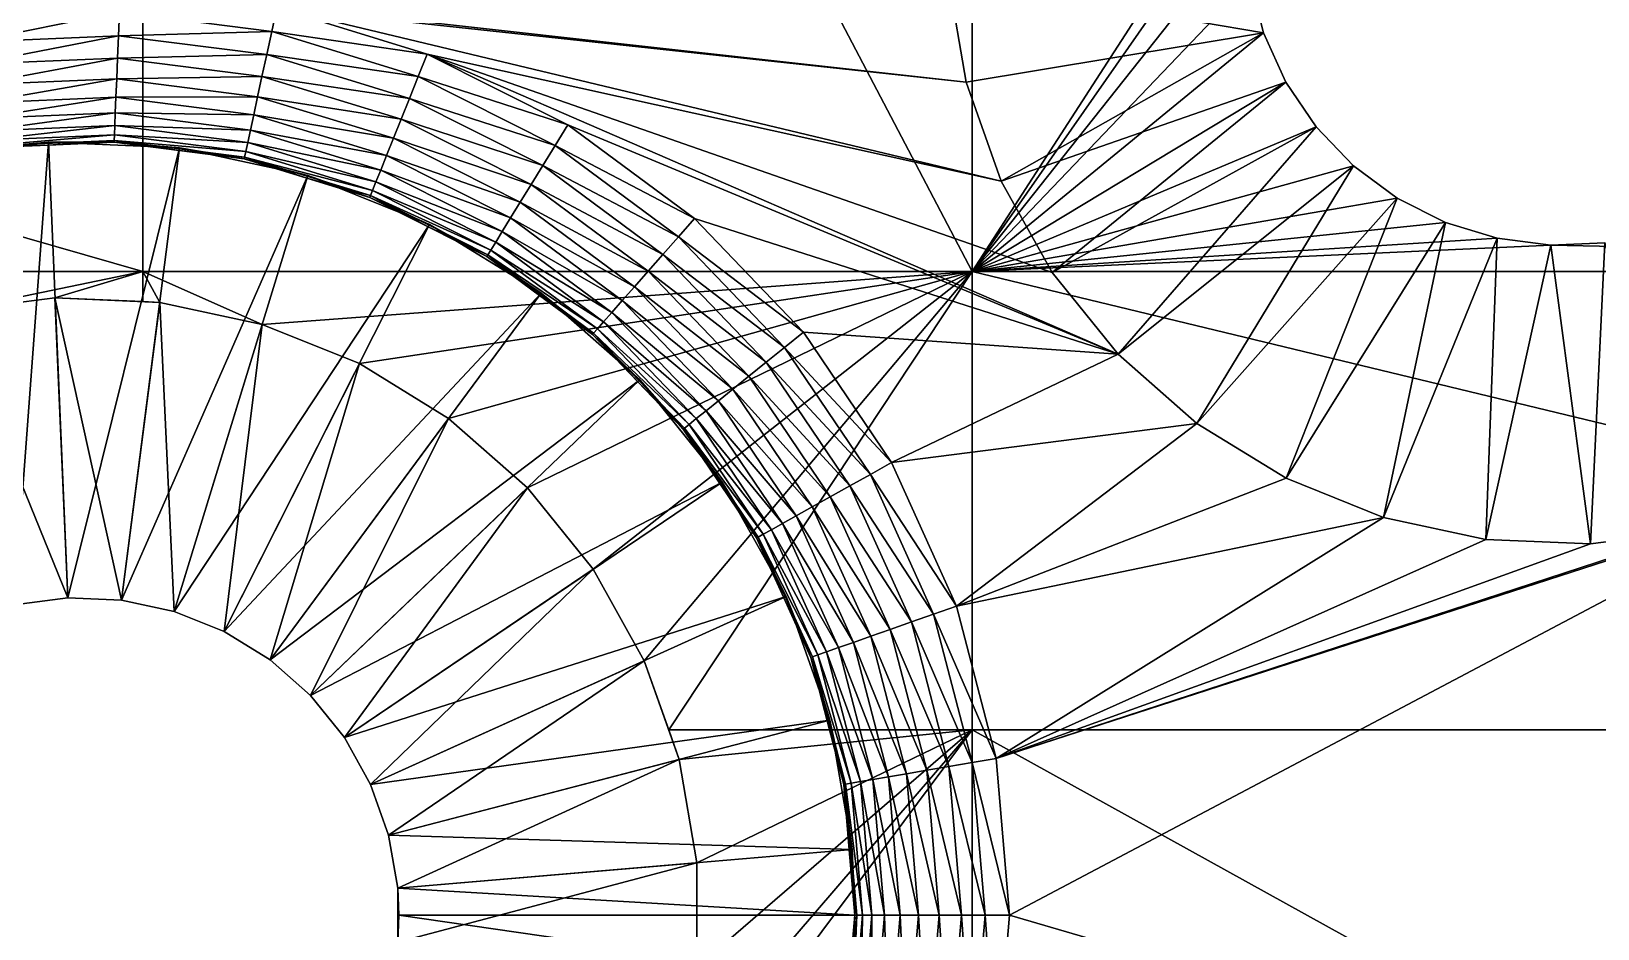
# Model space of a CAD drawing. Header units: millimetres. Extents: x 0 to 86.3, y 0 to 63.6.
# Drawn here: x 70.86 to 78.9, y 52 to 56.61 of the extents above; entities that cross this region are included whole.
import ezdxf

# ---------------------------------------------------------------- set-up
doc = ezdxf.new("R2010")
doc.units = ezdxf.units.MM
doc.layers.get('0').update_dxf_attribs({"color": 132, "linetype": 'CONTINUOUS'})

msp = doc.modelspace()

# ---------------------------------------------------------------- linework, layer by layer
at = {"invisible_edges": 16}
for points in [[(43.1716, 55.3784), (43.1716, 63.5), (71.4291, 55.3784)], [(71.4291, 55.3784), (43.1716, 63.5), (71.4291, 63.5)], [(71.4291, 55.3784), (71.4291, 63.5), (75.69, 55.3784)], [(75.69, 55.3784), (71.4291, 63.5), (75.69, 63.5)], [(75.69, 55.3784), (75.69, 63.5), (77.1869, 57.6958)], [(77.1169, 57.4269), (75.69, 55.3784), (77.1869, 57.6958)], [(77.1169, 57.4269), (77.0933, 57.15), (75.69, 55.3784)], [(77.0933, 57.15), (77.1169, 56.8731), (75.69, 55.3784)], [(71.314, 56.8346, 3.9624), (75.6591, 56.35, 3.9624), (75.5681, 56.8807, 3.9624)], [(72.1163, 56.7318, 3.9624), (75.6591, 56.35, 3.9624), (71.314, 56.8346, 3.9624)], [(75.5681, 56.8807, 3.175), (75.5681, 56.8807, 3.9624), (75.6591, 56.35, 3.9624)], [(75.5681, 56.8807, 3.175), (75.6591, 56.35, 3.9624), (75.6591, 56.35, 3.175)], [(75.6591, 56.35, 3.175), (77.1869, 56.6042, 3.175), (75.5681, 56.8807, 3.175)], [(77.1869, 56.6042, 3.175), (77.1169, 56.8731, 3.175), (75.5681, 56.8807, 3.175)], [(75.69, 55.3784), (77.1169, 56.8731), (77.1869, 56.6042)], [(77.1869, 56.6042, 3.175), (77.1869, 56.6042), (77.1169, 56.8731)], [(77.1869, 56.6042, 3.175), (77.1169, 56.8731), (77.1169, 56.8731, 3.175)], [(70.5371, 56.5569, 4.0013), (71.3087, 56.7105, 3.9722), (70.5217, 56.6771, 3.9722)], [(71.3036, 56.5895, 4.0013), (71.3087, 56.7105, 3.9722), (70.5371, 56.5569, 4.0013)], [(71.3036, 56.5895, 4.0013), (72.0902, 56.6104, 3.9722), (71.3087, 56.7105, 3.9722)], [(72.0902, 56.6104, 3.9722), (72.1163, 56.7318, 3.9624), (71.3087, 56.7105, 3.9722)], [(72.0902, 56.6104, 3.9722), (72.8897, 56.495, 3.9624), (72.1163, 56.7318, 3.9624)], [(72.8897, 56.495, 3.9624), (75.8385, 55.8422, 3.9624), (72.1163, 56.7318, 3.9624)], [(72.1163, 56.7318, 3.9624), (75.8385, 55.8422, 3.9624), (75.6591, 56.35, 3.9624)], [(70.5517, 56.4428, 4.0489), (71.3036, 56.5895, 4.0013), (70.5371, 56.5569, 4.0013)], [(71.2987, 56.4745, 4.0489), (71.3036, 56.5895, 4.0013), (70.5517, 56.4428, 4.0489)], [(71.2987, 56.4745, 4.0489), (72.0646, 56.492, 4.0013), (71.3036, 56.5895, 4.0013)], [(72.0646, 56.492, 4.0013), (72.0902, 56.6104, 3.9722), (71.3036, 56.5895, 4.0013)], [(72.0646, 56.492, 4.0013), (72.8434, 56.3797, 3.9722), (72.0902, 56.6104, 3.9722)], [(72.8434, 56.3797, 3.9722), (72.8897, 56.495, 3.9624), (72.0902, 56.6104, 3.9722)], [(75.8385, 55.8422, 3.175), (77.1869, 56.6042, 3.175), (75.6591, 56.35, 3.175)], [(75.69, 55.3784), (77.1869, 56.6042), (77.3014, 56.351)], [(75.8385, 55.8422, 3.175), (77.3014, 56.351, 3.175), (77.1869, 56.6042, 3.175)], [(77.3014, 56.351, 3.175), (77.3014, 56.351), (77.1869, 56.6042)], [(77.3014, 56.351, 3.175), (77.1869, 56.6042), (77.1869, 56.6042, 3.175)], [(72.8434, 56.3797, 3.9722), (73.612, 56.1308, 3.9624), (72.8897, 56.495, 3.9624)], [(72.8897, 56.495, 3.9624), (73.612, 56.1308, 3.9624), (76.4394, 54.9531, 3.9624)], [(76.4394, 54.9531, 3.9624), (76.1011, 55.3721, 3.9624), (72.8897, 56.495, 3.9624)], [(72.8897, 56.495, 3.9624), (76.1011, 55.3721, 3.9624), (75.8385, 55.8422, 3.9624)], [(70.5652, 56.3374, 4.114), (71.2987, 56.4745, 4.0489), (70.5517, 56.4428, 4.0489)], [(71.2942, 56.3684, 4.114), (71.2987, 56.4745, 4.0489), (70.5652, 56.3374, 4.114)], [(71.2942, 56.3684, 4.114), (72.0404, 56.3796, 4.0489), (71.2987, 56.4745, 4.0489)], [(72.0404, 56.3796, 4.0489), (72.0646, 56.492, 4.0013), (71.2987, 56.4745, 4.0489)], [(72.0404, 56.3796, 4.0489), (72.7983, 56.2674, 4.0013), (72.0646, 56.492, 4.0013)], [(72.7983, 56.2674, 4.0013), (72.8434, 56.3797, 3.9722), (72.0646, 56.492, 4.0013)], [(70.5772, 56.2435, 4.1949), (71.2942, 56.3684, 4.114), (70.5652, 56.3374, 4.114)], [(71.2902, 56.2738, 4.1949), (71.2942, 56.3684, 4.114), (70.5772, 56.2435, 4.1949)], [(71.2902, 56.2738, 4.1949), (72.018, 56.2757, 4.114), (71.2942, 56.3684, 4.114)], [(72.018, 56.2757, 4.114), (72.0404, 56.3796, 4.0489), (71.2942, 56.3684, 4.114)], [(72.018, 56.2757, 4.114), (72.7554, 56.1606, 4.0489), (72.0404, 56.3796, 4.0489)], [(72.7554, 56.1606, 4.0489), (72.7983, 56.2674, 4.0013), (72.0404, 56.3796, 4.0489)], [(72.7983, 56.2674, 4.0013), (73.5469, 56.0251, 3.9722), (72.8434, 56.3797, 3.9722)], [(73.5469, 56.0251, 3.9722), (73.612, 56.1308, 3.9624), (72.8434, 56.3797, 3.9722)], [(75.6591, 56.35, 3.175), (75.6591, 56.35, 3.9624), (75.8385, 55.8422, 3.9624)], [(75.6591, 56.35, 3.175), (75.8385, 55.8422, 3.9624), (75.8385, 55.8422, 3.175)], [(77.3014, 56.351), (77.457, 56.1208), (75.69, 55.3784)], [(76.1011, 55.3721, 3.175), (77.3014, 56.351, 3.175), (75.8385, 55.8422, 3.175)], [(76.1011, 55.3721, 3.175), (77.457, 56.1208, 3.175), (77.3014, 56.351, 3.175)], [(77.457, 56.1208, 3.175), (77.457, 56.1208), (77.3014, 56.351)], [(77.457, 56.1208, 3.175), (77.3014, 56.351), (77.3014, 56.351, 3.175)], [(70.5875, 56.1633, 4.2896), (71.2902, 56.2738, 4.1949), (70.5772, 56.2435, 4.1949)], [(71.2868, 56.193, 4.2896), (71.2902, 56.2738, 4.1949), (70.5875, 56.1633, 4.2896)], [(71.2868, 56.193, 4.2896), (71.9981, 56.1831, 4.1949), (71.2902, 56.2738, 4.1949)], [(71.9981, 56.1831, 4.1949), (72.018, 56.2757, 4.114), (71.2902, 56.2738, 4.1949)], [(71.9981, 56.1831, 4.1949), (72.7158, 56.0621, 4.114), (72.018, 56.2757, 4.114)], [(72.7158, 56.0621, 4.114), (72.7554, 56.1606, 4.0489), (72.018, 56.2757, 4.114)], [(72.7554, 56.1606, 4.0489), (73.4834, 55.922, 4.0013), (72.7983, 56.2674, 4.0013)], [(73.4834, 55.922, 4.0013), (73.5469, 56.0251, 3.9722), (72.7983, 56.2674, 4.0013)], [(70.5957, 56.0987, 4.3958), (71.2868, 56.193, 4.2896), (70.5875, 56.1633, 4.2896)], [(71.284, 56.128, 4.3958), (71.2868, 56.193, 4.2896), (70.5957, 56.0987, 4.3958)], [(71.284, 56.128, 4.3958), (71.981, 56.1041, 4.2896), (71.2868, 56.193, 4.2896)], [(71.981, 56.1041, 4.2896), (71.9981, 56.1831, 4.1949), (71.2868, 56.193, 4.2896)], [(71.981, 56.1041, 4.2896), (72.6805, 55.9742, 4.1949), (71.9981, 56.1831, 4.1949)], [(72.6805, 55.9742, 4.1949), (72.7158, 56.0621, 4.114), (71.9981, 56.1831, 4.1949)], [(70.6018, 56.0514, 4.5109), (71.284, 56.128, 4.3958), (70.5957, 56.0987, 4.3958)], [(71.282, 56.0803, 4.5109), (71.284, 56.128, 4.3958), (70.6018, 56.0514, 4.5109)], [(71.282, 56.0803, 4.5109), (71.9673, 56.0405, 4.3958), (71.284, 56.128, 4.3958)], [(71.9673, 56.0405, 4.3958), (71.981, 56.1041, 4.2896), (71.284, 56.128, 4.3958)], [(71.9673, 56.0405, 4.3958), (72.6503, 55.8991, 4.2896), (71.981, 56.1041, 4.2896)], [(72.6503, 55.8991, 4.2896), (72.6805, 55.9742, 4.1949), (71.981, 56.1041, 4.2896)], [(72.7158, 56.0621, 4.114), (73.423, 55.824, 4.0489), (72.7554, 56.1606, 4.0489)], [(73.423, 55.824, 4.0489), (73.4834, 55.922, 4.0013), (72.7554, 56.1606, 4.0489)], [(73.5469, 56.0251, 3.9722), (74.2623, 55.6498, 3.9624), (73.612, 56.1308, 3.9624)], [(76.4394, 54.9531, 3.9624), (73.612, 56.1308, 3.9624), (74.2623, 55.6498, 3.9624)], [(75.69, 55.3784), (77.457, 56.1208), (77.6492, 55.9202)], [(76.4394, 54.9531, 3.175), (77.457, 56.1208, 3.175), (76.1011, 55.3721, 3.175)], [(76.4394, 54.9531, 3.175), (77.6492, 55.9202, 3.175), (77.457, 56.1208, 3.175)], [(77.6492, 55.9202, 3.175), (77.6492, 55.9202), (77.457, 56.1208)], [(77.6492, 55.9202, 3.175), (77.457, 56.1208), (77.457, 56.1208, 3.175)], [(70.7678, 53.6653, 6.35), (70.9429, 56.0415, 6.35), (70.2742, 55.9559, 6.35)], [(70.9429, 56.0415, 6.35), (70.6067, 56.0129, 4.7562), (70.2742, 55.9559, 6.35)], [(70.6055, 56.0226, 4.632), (71.282, 56.0803, 4.5109), (70.6018, 56.0514, 4.5109)], [(71.2807, 56.0513, 4.632), (71.282, 56.0803, 4.5109), (70.6055, 56.0226, 4.632)], [(70.6055, 56.0226, 4.632), (70.9435, 56.0272, 4.7562), (71.2807, 56.0513, 4.632)], [(70.6055, 56.0226, 4.632), (70.6067, 56.0129, 4.7562), (70.9435, 56.0272, 4.7562)], [(70.9429, 56.0415, 6.35), (70.9435, 56.0272, 4.7562), (70.6067, 56.0129, 4.7562)], [(71.0424, 53.7005, 6.35), (70.9429, 56.0415, 6.35), (70.7678, 53.6653, 6.35)], [(71.0424, 53.7005, 6.35), (71.6165, 56.0129, 6.35), (70.9429, 56.0415, 6.35)], [(71.6165, 56.0129, 6.35), (71.2803, 56.0415, 4.7562), (70.9429, 56.0415, 6.35)], [(71.2803, 56.0415, 4.7562), (70.9435, 56.0272, 4.7562), (70.9429, 56.0415, 6.35)], [(70.9435, 56.0272, 4.7562), (71.2803, 56.0415, 4.7562), (71.2807, 56.0513, 4.632)], [(71.3189, 53.6887, 6.35), (71.6165, 56.0129, 6.35), (71.0424, 53.7005, 6.35)], [(71.2807, 56.0513, 4.632), (71.2803, 56.0415, 4.7562), (71.6147, 55.9987, 4.7562)], [(71.6165, 56.0129, 6.35), (71.6147, 55.9987, 4.7562), (71.2803, 56.0415, 4.7562)], [(71.2807, 56.0513, 4.632), (71.9573, 55.9939, 4.5109), (71.282, 56.0803, 4.5109)], [(71.2807, 56.0513, 4.632), (71.6147, 55.9987, 4.7562), (71.9512, 55.9654, 4.632)], [(71.9512, 55.9654, 4.632), (71.9573, 55.9939, 4.5109), (71.2807, 56.0513, 4.632)], [(71.9573, 55.9939, 4.5109), (71.9673, 56.0405, 4.3958), (71.282, 56.0803, 4.5109)], [(71.3189, 53.6887, 6.35), (72.2756, 55.8709, 6.35), (71.6165, 56.0129, 6.35)], [(71.9491, 55.9559, 4.7562), (71.6147, 55.9987, 4.7562), (71.6165, 56.0129, 6.35)], [(72.2756, 55.8709, 6.35), (71.9491, 55.9559, 4.7562), (71.6165, 56.0129, 6.35)], [(71.9573, 55.9939, 4.5109), (72.626, 55.8387, 4.3958), (71.9673, 56.0405, 4.3958)], [(72.626, 55.8387, 4.3958), (72.6503, 55.8991, 4.2896), (71.9673, 56.0405, 4.3958)], [(72.6805, 55.9742, 4.1949), (73.3673, 55.7335, 4.114), (72.7158, 56.0621, 4.114)], [(73.3673, 55.7335, 4.114), (73.423, 55.824, 4.0489), (72.7158, 56.0621, 4.114)], [(73.4834, 55.922, 4.0013), (74.1802, 55.5566, 3.9722), (73.5469, 56.0251, 3.9722)], [(74.1802, 55.5566, 3.9722), (74.2623, 55.6498, 3.9624), (73.5469, 56.0251, 3.9722)], [(71.6147, 55.9987, 4.7562), (71.9491, 55.9559, 4.7562), (71.9512, 55.9654, 4.632)], [(71.9512, 55.9654, 4.632), (71.9491, 55.9559, 4.7562), (72.2714, 55.8572, 4.7562)], [(72.2756, 55.8709, 6.35), (72.2714, 55.8572, 4.7562), (71.9491, 55.9559, 4.7562)], [(71.9512, 55.9654, 4.632), (72.6083, 55.7945, 4.5109), (71.9573, 55.9939, 4.5109)], [(71.9512, 55.9654, 4.632), (72.2714, 55.8572, 4.7562), (72.5974, 55.7675, 4.632)], [(72.5974, 55.7675, 4.632), (72.6083, 55.7945, 4.5109), (71.9512, 55.9654, 4.632)], [(72.6083, 55.7945, 4.5109), (72.626, 55.8387, 4.3958), (71.9573, 55.9939, 4.5109)], [(72.6503, 55.8991, 4.2896), (73.3177, 55.6529, 4.1949), (72.6805, 55.9742, 4.1949)], [(73.3177, 55.6529, 4.1949), (73.3673, 55.7335, 4.114), (72.6805, 55.9742, 4.1949)], [(71.5895, 53.6304, 6.35), (72.2756, 55.8709, 6.35), (71.3189, 53.6887, 6.35)], [(71.5895, 53.6304, 6.35), (72.9012, 55.6195, 6.35), (72.2756, 55.8709, 6.35)], [(72.5938, 55.7585, 4.7562), (72.2714, 55.8572, 4.7562), (72.2756, 55.8709, 6.35)], [(72.2714, 55.8572, 4.7562), (72.5938, 55.7585, 4.7562), (72.5974, 55.7675, 4.632)], [(72.9012, 55.6195, 6.35), (72.5938, 55.7585, 4.7562), (72.2756, 55.8709, 6.35)], [(72.626, 55.8387, 4.3958), (73.2753, 55.584, 4.2896), (72.6503, 55.8991, 4.2896)], [(73.2753, 55.584, 4.2896), (73.3177, 55.6529, 4.1949), (72.6503, 55.8991, 4.2896)], [(73.423, 55.824, 4.0489), (74.1002, 55.4657, 4.0013), (73.4834, 55.922, 4.0013)], [(74.1002, 55.4657, 4.0013), (74.1802, 55.5566, 3.9722), (73.4834, 55.922, 4.0013)], [(75.69, 55.3784), (77.6492, 55.9202), (77.8727, 55.7549)], [(76.8437, 54.5973, 3.175), (77.6492, 55.9202, 3.175), (76.4394, 54.9531, 3.175)], [(76.8437, 54.5973, 3.175), (77.8727, 55.7549, 3.175), (77.6492, 55.9202, 3.175)], [(77.8727, 55.7549, 3.175), (77.8727, 55.7549), (77.6492, 55.9202)], [(77.8727, 55.7549, 3.175), (77.6492, 55.9202), (77.6492, 55.9202, 3.175)], [(72.5974, 55.7675, 4.632), (73.2162, 55.488, 4.5109), (72.6083, 55.7945, 4.5109)], [(72.6083, 55.7945, 4.5109), (73.2412, 55.5286, 4.3958), (72.626, 55.8387, 4.3958)], [(73.2162, 55.488, 4.5109), (73.2412, 55.5286, 4.3958), (72.6083, 55.7945, 4.5109)], [(73.2412, 55.5286, 4.3958), (73.2753, 55.584, 4.2896), (72.626, 55.8387, 4.3958)], [(73.3673, 55.7335, 4.114), (74.0242, 55.3793, 4.0489), (73.423, 55.824, 4.0489)], [(74.0242, 55.3793, 4.0489), (74.1002, 55.4657, 4.0013), (73.423, 55.824, 4.0489)], [(75.8385, 55.8422, 3.175), (75.8385, 55.8422, 3.9624), (76.1011, 55.3721, 3.9624)], [(75.8385, 55.8422, 3.175), (76.1011, 55.3721, 3.9624), (76.1011, 55.3721, 3.175)], [(72.5974, 55.7675, 4.632), (72.5938, 55.7585, 4.7562), (72.8948, 55.6067, 4.7562)], [(72.9012, 55.6195, 6.35), (72.8948, 55.6067, 4.7562), (72.5938, 55.7585, 4.7562)], [(72.5974, 55.7675, 4.632), (72.8948, 55.6067, 4.7562), (73.2009, 55.4632, 4.632)], [(73.2009, 55.4632, 4.632), (73.2162, 55.488, 4.5109), (72.5974, 55.7675, 4.632)], [(73.3177, 55.6529, 4.1949), (73.954, 55.2996, 4.114), (73.3673, 55.7335, 4.114)], [(73.954, 55.2996, 4.114), (74.0242, 55.3793, 4.0489), (73.3673, 55.7335, 4.114)], [(77.8727, 55.7549), (78.1208, 55.6298), (75.69, 55.3784)], [(77.3022, 54.315, 3.175), (77.8727, 55.7549, 3.175), (76.8437, 54.5973, 3.175)], [(77.3022, 54.315, 3.175), (78.1208, 55.6298, 3.175), (77.8727, 55.7549, 3.175)], [(78.1208, 55.6298, 3.175), (78.1208, 55.6298), (77.8727, 55.7549)], [(78.1208, 55.6298, 3.175), (77.8727, 55.7549), (77.8727, 55.7549, 3.175)], [(71.8463, 53.5272, 6.35), (72.9012, 55.6195, 6.35), (71.5895, 53.6304, 6.35)], [(71.8463, 53.5272, 6.35), (73.4754, 55.266, 6.35), (72.9012, 55.6195, 6.35)], [(73.1958, 55.4549, 4.7562), (72.8948, 55.6067, 4.7562), (72.9012, 55.6195, 6.35)], [(73.4754, 55.266, 6.35), (73.1958, 55.4549, 4.7562), (72.9012, 55.6195, 6.35)], [(73.2753, 55.584, 4.2896), (73.8915, 55.2285, 4.1949), (73.3177, 55.6529, 4.1949)], [(73.8915, 55.2285, 4.1949), (73.954, 55.2996, 4.114), (73.3177, 55.6529, 4.1949)], [(74.1802, 55.5566, 3.9722), (74.822, 55.0659, 3.9624), (74.2623, 55.6498, 3.9624)], [(74.2623, 55.6498, 3.9624), (74.822, 55.0659, 3.9624), (76.4394, 54.9531, 3.9624)], [(75.69, 55.3784), (78.1208, 55.6298), (78.3865, 55.5485)], [(77.8019, 54.1142, 3.175), (78.1208, 55.6298, 3.175), (77.3022, 54.315, 3.175)], [(77.8019, 54.1142, 3.175), (78.3865, 55.5485, 3.175), (78.1208, 55.6298, 3.175)], [(78.3865, 55.5485, 3.175), (78.3865, 55.5485), (78.1208, 55.6298)], [(78.3865, 55.5485, 3.175), (78.1208, 55.6298), (78.1208, 55.6298, 3.175)], [(73.2009, 55.4632, 4.632), (72.8948, 55.6067, 4.7562), (73.1958, 55.4549, 4.7562)], [(73.2412, 55.5286, 4.3958), (73.838, 55.1678, 4.2896), (73.2753, 55.584, 4.2896)], [(73.838, 55.1678, 4.2896), (73.8915, 55.2285, 4.1949), (73.2753, 55.584, 4.2896)], [(74.1002, 55.4657, 4.0013), (74.7253, 54.9879, 3.9722), (74.1802, 55.5566, 3.9722)], [(74.7253, 54.9879, 3.9722), (74.822, 55.0659, 3.9624), (74.1802, 55.5566, 3.9722)], [(75.69, 55.3784), (78.3865, 55.5485), (78.6621, 55.5132)], [(78.3283, 54.0007, 3.175), (78.3865, 55.5485, 3.175), (77.8019, 54.1142, 3.175)], [(78.3283, 54.0007, 3.175), (78.6621, 55.5132, 3.175), (78.3865, 55.5485, 3.175)], [(78.6621, 55.5132, 3.175), (78.6621, 55.5132), (78.3865, 55.5485)], [(78.6621, 55.5132, 3.175), (78.3865, 55.5485), (78.3865, 55.5485, 3.175)], [(73.2009, 55.4632, 4.632), (73.1958, 55.4549, 4.7562), (73.7443, 55.0613, 4.632)], [(73.4754, 55.266, 6.35), (73.4668, 55.2545, 4.7562), (73.1958, 55.4549, 4.7562)], [(73.7443, 55.0613, 4.632), (73.1958, 55.4549, 4.7562), (73.4668, 55.2545, 4.7562)], [(73.2009, 55.4632, 4.632), (73.7635, 55.0832, 4.5109), (73.2162, 55.488, 4.5109)], [(73.7443, 55.0613, 4.632), (73.7635, 55.0832, 4.5109), (73.2009, 55.4632, 4.632)], [(73.2162, 55.488, 4.5109), (73.795, 55.1189, 4.3958), (73.2412, 55.5286, 4.3958)], [(73.7635, 55.0832, 4.5109), (73.795, 55.1189, 4.3958), (73.2162, 55.488, 4.5109)], [(73.795, 55.1189, 4.3958), (73.838, 55.1678, 4.2896), (73.2412, 55.5286, 4.3958)], [(74.0242, 55.3793, 4.0489), (74.6311, 54.9118, 4.0013), (74.1002, 55.4657, 4.0013)], [(74.6311, 54.9118, 4.0013), (74.7253, 54.9879, 3.9722), (74.1002, 55.4657, 4.0013)], [(85.2583, 55.3784), (75.69, 55.3784), (78.6621, 55.5132)], [(78.8664, 53.9779, 3.175), (78.6621, 55.5132, 3.175), (78.3283, 54.0007, 3.175)], [(78.9397, 55.525, 3.175), (78.9397, 55.525), (78.6621, 55.5132)], [(78.9397, 55.525, 3.175), (78.6621, 55.5132), (78.6621, 55.5132, 3.175)], [(85.2583, 55.3784), (78.6621, 55.5132), (78.9397, 55.525)], [(78.8664, 53.9779, 3.175), (78.9397, 55.525, 3.175), (78.6621, 55.5132, 3.175)], [(79.4005, 54.0463, 3.175), (78.9397, 55.525, 3.175), (78.8664, 53.9779, 3.175)], [(71.4291, 55.3784), (70.4427, 55.1737), (43.1716, 55.3784)], [(71.4291, 55.3784), (70.9769, 55.2421), (70.4427, 55.1737)], [(71.4291, 55.2229), (70.9769, 55.2421), (71.4291, 55.3784)], [(75.69, 55.3784), (72.0413, 55.1058), (71.4291, 55.3784)], [(71.4291, 55.3784), (72.0413, 55.1058), (71.5149, 55.2193)], [(71.4291, 55.3784), (71.5149, 55.2193), (71.4291, 55.2229)], [(75.69, 55.3784), (72.541, 54.905), (72.0413, 55.1058)], [(72.9996, 54.6227), (72.541, 54.905), (75.69, 55.3784)], [(75.69, 55.3784), (73.4038, 54.2669), (72.9996, 54.6227)], [(73.7421, 53.8479), (73.4038, 54.2669), (75.69, 55.3784)], [(75.69, 55.3784), (74.0048, 53.3778), (73.7421, 53.8479)], [(73.954, 55.2996, 4.114), (74.5416, 54.8395, 4.0489), (74.0242, 55.3793, 4.0489)], [(75.69, 55.3784), (74.1303, 53.0225), (74.0048, 53.3778)], [(74.5416, 54.8395, 4.0489), (74.6311, 54.9118, 4.0013), (74.0242, 55.3793, 4.0489)], [(75.69, 53.0225), (74.1303, 53.0225), (75.69, 55.3784)], [(85.4428, 53.0225), (75.69, 53.0225), (75.69, 55.3784)], [(85.4428, 53.0225), (75.69, 55.3784), (85.2583, 55.3784)], [(76.1011, 55.3721, 3.175), (76.1011, 55.3721, 3.9624), (76.4394, 54.9531, 3.9624)], [(76.1011, 55.3721, 3.175), (76.4394, 54.9531, 3.9624), (76.4394, 54.9531, 3.175)], [(73.8915, 55.2285, 4.1949), (74.459, 54.7728, 4.114), (73.954, 55.2996, 4.114)], [(74.459, 54.7728, 4.114), (74.5416, 54.8395, 4.0489), (73.954, 55.2996, 4.114)], [(71.0424, 53.7005, 2.2923), (70.4427, 55.1737, 2.2923), (70.9769, 55.2421, 2.2923)], [(70.4427, 55.1737, 2.2923), (70.4427, 55.1737), (70.9769, 55.2421)], [(70.4427, 55.1737, 2.2923), (70.9769, 55.2421), (70.9769, 55.2421, 2.2923)], [(71.0424, 53.7005, 2.2923), (70.9769, 55.2421, 2.2923), (71.3189, 53.6887, 2.2923)], [(71.3189, 53.6887, 2.2923), (70.9769, 55.2421, 2.2923), (71.5149, 55.2193, 2.2923)], [(70.9769, 55.2421, 2.2923), (70.9769, 55.2421), (71.4291, 55.2229)], [(70.9769, 55.2421, 2.2923), (71.4291, 55.2229), (71.5149, 55.2193, 2.2923)], [(71.3189, 53.6887, 2.2923), (71.5149, 55.2193, 2.2923), (71.5895, 53.6304, 2.2923)], [(71.4291, 55.2229), (71.5149, 55.2193), (71.5149, 55.2193, 2.2923)], [(71.5895, 53.6304, 2.2923), (71.5149, 55.2193, 2.2923), (72.0413, 55.1058, 2.2923)], [(71.5149, 55.2193, 2.2923), (71.5149, 55.2193), (72.0413, 55.1058)], [(71.5149, 55.2193, 2.2923), (72.0413, 55.1058), (72.0413, 55.1058, 2.2923)], [(72.082, 53.3821, 6.35), (73.4754, 55.266, 6.35), (71.8463, 53.5272, 6.35)], [(72.082, 53.3821, 6.35), (73.9815, 54.8205, 6.35), (73.4754, 55.266, 6.35)], [(73.7379, 55.054, 4.7562), (73.4668, 55.2545, 4.7562), (73.4754, 55.266, 6.35)], [(73.4668, 55.2545, 4.7562), (73.7379, 55.054, 4.7562), (73.7443, 55.0613, 4.632)], [(73.9815, 54.8205, 6.35), (73.7379, 55.054, 4.7562), (73.4754, 55.266, 6.35)], [(73.838, 55.1678, 4.2896), (74.3853, 54.7133, 4.1949), (73.8915, 55.2285, 4.1949)], [(74.3853, 54.7133, 4.1949), (74.459, 54.7728, 4.114), (73.8915, 55.2285, 4.1949)], [(70.7678, 53.6653, 2.2923), (70.4427, 55.1737, 2.2923), (71.0424, 53.7005, 2.2923)], [(73.795, 55.1189, 4.3958), (74.3223, 54.6625, 4.2896), (73.838, 55.1678, 4.2896)], [(74.3223, 54.6625, 4.2896), (74.3853, 54.7133, 4.1949), (73.838, 55.1678, 4.2896)], [(71.5895, 53.6304, 2.2923), (72.0413, 55.1058, 2.2923), (71.8463, 53.5272, 2.2923)], [(71.8463, 53.5272, 2.2923), (72.0413, 55.1058, 2.2923), (72.541, 54.905, 2.2923)], [(72.0413, 55.1058, 2.2923), (72.0413, 55.1058), (72.541, 54.905)], [(72.0413, 55.1058, 2.2923), (72.541, 54.905), (72.541, 54.905, 2.2923)], [(73.7443, 55.0613, 4.632), (73.7379, 55.054, 4.7562), (73.9711, 54.8106, 4.7562)], [(73.9815, 54.8205, 6.35), (73.9711, 54.8106, 4.7562), (73.7379, 55.054, 4.7562)], [(73.7443, 55.0613, 4.632), (74.2346, 54.5916, 4.5109), (73.7635, 55.0832, 4.5109)], [(73.7443, 55.0613, 4.632), (73.9711, 54.8106, 4.7562), (74.212, 54.5734, 4.632)], [(74.212, 54.5734, 4.632), (74.2346, 54.5916, 4.5109), (73.7443, 55.0613, 4.632)], [(73.7635, 55.0832, 4.5109), (74.2717, 54.6216, 4.3958), (73.795, 55.1189, 4.3958)], [(74.2346, 54.5916, 4.5109), (74.2717, 54.6216, 4.3958), (73.7635, 55.0832, 4.5109)], [(74.2717, 54.6216, 4.3958), (74.3223, 54.6625, 4.2896), (73.795, 55.1189, 4.3958)], [(74.7253, 54.9879, 3.9722), (75.2749, 54.3957, 3.9624), (74.822, 55.0659, 3.9624)], [(76.4394, 54.9531, 3.9624), (74.822, 55.0659, 3.9624), (75.2749, 54.3957, 3.9624)], [(74.6311, 54.9118, 4.0013), (75.1665, 54.3352, 3.9722), (74.7253, 54.9879, 3.9722)], [(75.1665, 54.3352, 3.9722), (75.2749, 54.3957, 3.9624), (74.7253, 54.9879, 3.9722)], [(71.8463, 53.5272, 2.2923), (72.541, 54.905, 2.2923), (72.082, 53.3821, 2.2923)], [(72.082, 53.3821, 2.2923), (72.541, 54.905, 2.2923), (72.9996, 54.6227, 2.2923)], [(72.541, 54.905, 2.2923), (72.541, 54.905), (72.9996, 54.6227)], [(72.541, 54.905, 2.2923), (72.9996, 54.6227), (72.9996, 54.6227, 2.2923)], [(74.5416, 54.8395, 4.0489), (75.0608, 54.2761, 4.0013), (74.6311, 54.9118, 4.0013)], [(75.0608, 54.2761, 4.0013), (75.1665, 54.3352, 3.9722), (74.6311, 54.9118, 4.0013)], [(76.4394, 54.9531, 3.9624), (75.2749, 54.3957, 3.9624), (76.8437, 54.5973, 3.9624)], [(76.4394, 54.9531, 3.175), (76.4394, 54.9531, 3.9624), (76.8437, 54.5973, 3.9624)], [(76.4394, 54.9531, 3.175), (76.8437, 54.5973, 3.9624), (76.8437, 54.5973, 3.175)], [(72.2898, 53.1992, 6.35), (73.9815, 54.8205, 6.35), (72.082, 53.3821, 6.35)], [(72.2898, 53.1992, 6.35), (74.405, 54.296, 6.35), (73.9815, 54.8205, 6.35)], [(74.2044, 54.5672, 4.7562), (73.9711, 54.8106, 4.7562), (73.9815, 54.8205, 6.35)], [(73.9711, 54.8106, 4.7562), (74.2044, 54.5672, 4.7562), (74.212, 54.5734, 4.632)], [(74.405, 54.296, 6.35), (74.2044, 54.5672, 4.7562), (73.9815, 54.8205, 6.35)], [(74.459, 54.7728, 4.114), (74.9603, 54.22, 4.0489), (74.5416, 54.8395, 4.0489)], [(74.9603, 54.22, 4.0489), (75.0608, 54.2761, 4.0013), (74.5416, 54.8395, 4.0489)], [(74.3853, 54.7133, 4.1949), (74.8676, 54.1682, 4.114), (74.459, 54.7728, 4.114)], [(74.8676, 54.1682, 4.114), (74.9603, 54.22, 4.0489), (74.459, 54.7728, 4.114)], [(74.2717, 54.6216, 4.3958), (74.7143, 54.0826, 4.2896), (74.3223, 54.6625, 4.2896)], [(74.3223, 54.6625, 4.2896), (74.7849, 54.122, 4.1949), (74.3853, 54.7133, 4.1949)], [(74.7143, 54.0826, 4.2896), (74.7849, 54.122, 4.1949), (74.3223, 54.6625, 4.2896)], [(74.7849, 54.122, 4.1949), (74.8676, 54.1682, 4.114), (74.3853, 54.7133, 4.1949)], [(72.082, 53.3821, 2.2923), (72.9996, 54.6227, 2.2923), (72.2898, 53.1992, 2.2923)], [(72.2898, 53.1992, 2.2923), (72.9996, 54.6227, 2.2923), (73.4038, 54.2669, 2.2923)], [(72.9996, 54.6227, 2.2923), (72.9996, 54.6227), (73.4038, 54.2669)], [(72.9996, 54.6227, 2.2923), (73.4038, 54.2669), (73.4038, 54.2669, 2.2923)], [(74.212, 54.5734, 4.632), (74.2044, 54.5672, 4.7562), (74.3932, 54.2879, 4.7562)], [(74.405, 54.296, 6.35), (74.3932, 54.2879, 4.7562), (74.2044, 54.5672, 4.7562)], [(74.212, 54.5734, 4.632), (74.6159, 54.0276, 4.5109), (74.2346, 54.5916, 4.5109)], [(74.212, 54.5734, 4.632), (74.3932, 54.2879, 4.7562), (74.5905, 54.0134, 4.632)], [(74.5905, 54.0134, 4.632), (74.6159, 54.0276, 4.5109), (74.212, 54.5734, 4.632)], [(74.2346, 54.5916, 4.5109), (74.6575, 54.0508, 4.3958), (74.2717, 54.6216, 4.3958)], [(74.6159, 54.0276, 4.5109), (74.6575, 54.0508, 4.3958), (74.2346, 54.5916, 4.5109)], [(74.6575, 54.0508, 4.3958), (74.7143, 54.0826, 4.2896), (74.2717, 54.6216, 4.3958)], [(76.8437, 54.5973, 3.9624), (75.2749, 54.3957, 3.9624), (75.6081, 53.6587, 3.9624)], [(76.8437, 54.5973, 3.9624), (75.6081, 53.6587, 3.9624), (77.3022, 54.315, 3.9624)], [(76.8437, 54.5973, 3.175), (76.8437, 54.5973, 3.9624), (77.3022, 54.315, 3.9624)], [(76.8437, 54.5973, 3.175), (77.3022, 54.315, 3.9624), (77.3022, 54.315, 3.175)], [(75.0608, 54.2761, 4.0013), (75.491, 53.6173, 3.9722), (75.1665, 54.3352, 3.9722)], [(75.1665, 54.3352, 3.9722), (75.6081, 53.6587, 3.9624), (75.2749, 54.3957, 3.9624)], [(75.491, 53.6173, 3.9722), (75.6081, 53.6587, 3.9624), (75.1665, 54.3352, 3.9722)], [(72.4637, 52.9838, 6.35), (74.405, 54.296, 6.35), (72.2898, 53.1992, 6.35)], [(72.2898, 53.1992, 2.2923), (73.4038, 54.2669, 2.2923), (72.4637, 52.9838, 2.2923)], [(72.4637, 52.9838, 6.35), (74.7339, 53.7074, 6.35), (74.405, 54.296, 6.35)], [(72.4637, 52.9838, 2.2923), (73.4038, 54.2669, 2.2923), (73.7421, 53.8479, 2.2923)], [(73.4038, 54.2669, 2.2923), (73.4038, 54.2669), (73.7421, 53.8479)], [(73.4038, 54.2669, 2.2923), (73.7421, 53.8479), (73.7421, 53.8479, 2.2923)], [(74.5819, 54.0086, 4.7562), (74.3932, 54.2879, 4.7562), (74.405, 54.296, 6.35)], [(74.3932, 54.2879, 4.7562), (74.5819, 54.0086, 4.7562), (74.5905, 54.0134, 4.632)], [(74.7339, 53.7074, 6.35), (74.5819, 54.0086, 4.7562), (74.405, 54.296, 6.35)], [(74.9603, 54.22, 4.0489), (75.3768, 53.577, 4.0013), (75.0608, 54.2761, 4.0013)], [(75.3768, 53.577, 4.0013), (75.491, 53.6173, 3.9722), (75.0608, 54.2761, 4.0013)], [(77.3022, 54.315, 3.9624), (75.6081, 53.6587, 3.9624), (77.8019, 54.1142, 3.9624)], [(77.3022, 54.315, 3.175), (77.3022, 54.315, 3.9624), (77.8019, 54.1142, 3.9624)], [(77.3022, 54.315, 3.175), (77.8019, 54.1142, 3.9624), (77.8019, 54.1142, 3.175)], [(74.7849, 54.122, 4.1949), (75.1682, 53.5033, 4.114), (74.8676, 54.1682, 4.114)], [(74.8676, 54.1682, 4.114), (75.2683, 53.5386, 4.0489), (74.9603, 54.22, 4.0489)], [(75.1682, 53.5033, 4.114), (75.2683, 53.5386, 4.0489), (74.8676, 54.1682, 4.114)], [(75.2683, 53.5386, 4.0489), (75.3768, 53.577, 4.0013), (74.9603, 54.22, 4.0489)], [(79.9155, 54.204, 3.9624), (79.4005, 54.0463, 3.9624), (75.8119, 52.8759, 3.9624)], [(75.8119, 52.8759, 3.9624), (75.8805, 52.07, 3.9624), (79.9155, 54.204, 3.9624)], [(79.9155, 54.204, 3.9624), (75.8805, 52.07, 3.9624), (82.5203, 50.128, 3.9624)], [(74.6575, 54.0508, 4.3958), (75.0026, 53.4448, 4.2896), (74.7143, 54.0826, 4.2896)], [(74.7143, 54.0826, 4.2896), (75.0789, 53.4717, 4.1949), (74.7849, 54.122, 4.1949)], [(75.0026, 53.4448, 4.2896), (75.0789, 53.4717, 4.1949), (74.7143, 54.0826, 4.2896)], [(75.0789, 53.4717, 4.1949), (75.1682, 53.5033, 4.114), (74.7849, 54.122, 4.1949)], [(75.6081, 53.6587, 3.9624), (75.8119, 52.8759, 3.9624), (77.8019, 54.1142, 3.9624)], [(77.8019, 54.1142, 3.9624), (75.8119, 52.8759, 3.9624), (78.3283, 54.0007, 3.9624)], [(77.8019, 54.1142, 3.175), (77.8019, 54.1142, 3.9624), (78.3283, 54.0007, 3.9624)], [(77.8019, 54.1142, 3.175), (78.3283, 54.0007, 3.9624), (78.3283, 54.0007, 3.175)], [(74.5905, 54.0134, 4.632), (74.5819, 54.0086, 4.7562), (74.7208, 53.7015, 4.7562)], [(74.7339, 53.7074, 6.35), (74.7208, 53.7015, 4.7562), (74.5819, 54.0086, 4.7562)], [(74.5905, 54.0134, 4.632), (74.8963, 53.4072, 4.5109), (74.6159, 54.0276, 4.5109)], [(74.5905, 54.0134, 4.632), (74.7208, 53.7015, 4.7562), (74.8689, 53.3975, 4.632)], [(74.8689, 53.3975, 4.632), (74.8963, 53.4072, 4.5109), (74.5905, 54.0134, 4.632)], [(74.6159, 54.0276, 4.5109), (74.9412, 53.4231, 4.3958), (74.6575, 54.0508, 4.3958)], [(74.8963, 53.4072, 4.5109), (74.9412, 53.4231, 4.3958), (74.6159, 54.0276, 4.5109)], [(74.9412, 53.4231, 4.3958), (75.0026, 53.4448, 4.2896), (74.6575, 54.0508, 4.3958)], [(75.8119, 52.8759, 3.9624), (79.4005, 54.0463, 3.9624), (78.8664, 53.9779, 3.9624)], [(75.8119, 52.8759, 3.9624), (78.8664, 53.9779, 3.9624), (78.3283, 54.0007, 3.9624)], [(78.3283, 54.0007, 3.175), (78.3283, 54.0007, 3.9624), (78.8664, 53.9779, 3.9624)], [(78.3283, 54.0007, 3.175), (78.8664, 53.9779, 3.9624), (78.8664, 53.9779, 3.175)], [(78.8664, 53.9779, 3.175), (78.8664, 53.9779, 3.9624), (79.4005, 54.0463, 3.9624)], [(78.8664, 53.9779, 3.175), (79.4005, 54.0463, 3.9624), (79.4005, 54.0463, 3.175)], [(72.4637, 52.9838, 2.2923), (73.7421, 53.8479, 2.2923), (72.5987, 52.7422, 2.2923)], [(72.5987, 52.7422, 2.2923), (73.7421, 53.8479, 2.2923), (74.0048, 53.3778, 2.2923)], [(73.7421, 53.8479, 2.2923), (73.7421, 53.8479), (74.0048, 53.3778)], [(73.7421, 53.8479, 2.2923), (74.0048, 53.3778), (74.0048, 53.3778, 2.2923)], [(71.0424, 53.7005, 2.2923), (71.0424, 53.7005, 6.35), (70.7678, 53.6653, 6.35)], [(71.0424, 53.7005, 2.2923), (70.7678, 53.6653, 6.35), (70.7678, 53.6653, 2.2923)], [(71.3189, 53.6887, 2.2923), (71.3189, 53.6887, 6.35), (71.0424, 53.7005, 6.35)], [(71.3189, 53.6887, 2.2923), (71.0424, 53.7005, 6.35), (71.0424, 53.7005, 2.2923)], [(71.5895, 53.6304, 2.2923), (71.5895, 53.6304, 6.35), (71.3189, 53.6887, 6.35)], [(71.5895, 53.6304, 2.2923), (71.3189, 53.6887, 6.35), (71.3189, 53.6887, 2.2923)], [(72.5987, 52.7422, 6.35), (74.7339, 53.7074, 6.35), (72.4637, 52.9838, 6.35)], [(72.5987, 52.7422, 6.35), (74.9585, 53.0716, 6.35), (74.7339, 53.7074, 6.35)], [(74.8597, 53.3943, 4.7562), (74.7208, 53.7015, 4.7562), (74.7339, 53.7074, 6.35)], [(74.8689, 53.3975, 4.632), (74.7208, 53.7015, 4.7562), (74.8597, 53.3943, 4.7562)], [(74.9585, 53.0716, 6.35), (74.8597, 53.3943, 4.7562), (74.7339, 53.7074, 6.35)], [(71.8463, 53.5272, 2.2923), (71.8463, 53.5272, 6.35), (71.5895, 53.6304, 6.35)], [(71.8463, 53.5272, 2.2923), (71.5895, 53.6304, 6.35), (71.5895, 53.6304, 2.2923)], [(75.3768, 53.577, 4.0013), (75.6895, 52.855, 3.9722), (75.491, 53.6173, 3.9722)], [(75.491, 53.6173, 3.9722), (75.8119, 52.8759, 3.9624), (75.6081, 53.6587, 3.9624)], [(75.6895, 52.855, 3.9722), (75.8119, 52.8759, 3.9624), (75.491, 53.6173, 3.9722)], [(72.082, 53.3821, 2.2923), (72.082, 53.3821, 6.35), (71.8463, 53.5272, 6.35)], [(72.082, 53.3821, 2.2923), (71.8463, 53.5272, 6.35), (71.8463, 53.5272, 2.2923)], [(75.1682, 53.5033, 4.114), (75.4567, 52.815, 4.0489), (75.2683, 53.5386, 4.0489)], [(75.2683, 53.5386, 4.0489), (75.5701, 52.8345, 4.0013), (75.3768, 53.577, 4.0013)], [(75.4567, 52.815, 4.0489), (75.5701, 52.8345, 4.0013), (75.2683, 53.5386, 4.0489)], [(75.5701, 52.8345, 4.0013), (75.6895, 52.855, 3.9722), (75.3768, 53.577, 4.0013)], [(74.9412, 53.4231, 4.3958), (75.179, 52.7674, 4.2896), (75.0026, 53.4448, 4.2896)], [(75.0026, 53.4448, 4.2896), (75.2587, 52.7811, 4.1949), (75.0789, 53.4717, 4.1949)], [(75.179, 52.7674, 4.2896), (75.2587, 52.7811, 4.1949), (75.0026, 53.4448, 4.2896)], [(75.0789, 53.4717, 4.1949), (75.352, 52.7971, 4.114), (75.1682, 53.5033, 4.114)], [(75.2587, 52.7811, 4.1949), (75.352, 52.7971, 4.114), (75.0789, 53.4717, 4.1949)], [(75.352, 52.7971, 4.114), (75.4567, 52.815, 4.0489), (75.1682, 53.5033, 4.114)], [(72.2898, 53.1992, 2.2923), (72.2898, 53.1992, 6.35), (72.082, 53.3821, 6.35)], [(72.2898, 53.1992, 2.2923), (72.082, 53.3821, 6.35), (72.082, 53.3821, 2.2923)], [(72.5987, 52.7422, 2.2923), (74.0048, 53.3778, 2.2923), (72.6909, 52.4812, 2.2923)], [(72.6909, 52.4812, 2.2923), (74.0048, 53.3778, 2.2923), (74.1842, 52.87, 2.2923)], [(74.0048, 53.3778, 2.2923), (74.0048, 53.3778), (74.1303, 53.0225)], [(74.0048, 53.3778, 2.2923), (74.1303, 53.0225), (74.1842, 52.87, 2.2923)], [(74.8689, 53.3975, 4.632), (74.8597, 53.3943, 4.7562), (75.0392, 52.7435, 4.632)], [(74.9585, 53.0716, 6.35), (74.9446, 53.068, 4.7562), (74.8597, 53.3943, 4.7562)], [(74.8597, 53.3943, 4.7562), (74.9446, 53.068, 4.7562), (75.0392, 52.7435, 4.632)], [(74.8689, 53.3975, 4.632), (75.0678, 52.7484, 4.5109), (74.8963, 53.4072, 4.5109)], [(75.0392, 52.7435, 4.632), (75.0678, 52.7484, 4.5109), (74.8689, 53.3975, 4.632)], [(74.8963, 53.4072, 4.5109), (75.1148, 52.7564, 4.3958), (74.9412, 53.4231, 4.3958)], [(75.0678, 52.7484, 4.5109), (75.1148, 52.7564, 4.3958), (74.8963, 53.4072, 4.5109)], [(75.1148, 52.7564, 4.3958), (75.179, 52.7674, 4.2896), (74.9412, 53.4231, 4.3958)], [(72.4637, 52.9838, 2.2923), (72.4637, 52.9838, 6.35), (72.2898, 53.1992, 6.35)], [(72.4637, 52.9838, 2.2923), (72.2898, 53.1992, 6.35), (72.2898, 53.1992, 2.2923)], [(72.6909, 52.4812, 6.35), (74.9585, 53.0716, 6.35), (72.5987, 52.7422, 6.35)], [(72.6909, 52.4812, 6.35), (75.0724, 52.4071, 6.35), (74.9585, 53.0716, 6.35)], [(75.0295, 52.7418, 4.7562), (74.9446, 53.068, 4.7562), (74.9585, 53.0716, 6.35)], [(75.0392, 52.7435, 4.632), (74.9446, 53.068, 4.7562), (75.0295, 52.7418, 4.7562)], [(75.0724, 52.4071, 6.35), (75.0295, 52.7418, 4.7562), (74.9585, 53.0716, 6.35)], [(72.5987, 52.7422, 2.2923), (72.5987, 52.7422, 6.35), (72.4637, 52.9838, 6.35)], [(72.5987, 52.7422, 2.2923), (72.4637, 52.9838, 6.35), (72.4637, 52.9838, 2.2923)], [(75.69, 31.75), (74.0048, 50.7622), (75.69, 53.0225)], [(75.69, 53.0225), (74.0048, 50.7622), (74.1842, 51.27)], [(75.69, 53.0225), (74.1842, 52.87), (74.1303, 53.0225)], [(74.1303, 53.0225), (74.1842, 52.87), (74.1842, 52.87, 2.2923)], [(74.2752, 52.3393), (74.1842, 52.87), (75.69, 53.0225)], [(75.69, 53.0225), (74.1842, 51.27), (74.2752, 51.8007)], [(75.69, 53.0225), (74.2752, 51.8007), (74.2752, 52.3393)], [(85.885, 47.3776), (75.69, 31.75), (75.69, 53.0225)], [(85.885, 47.3776), (75.69, 53.0225), (85.4428, 53.0225)], [(75.6895, 52.855, 3.9722), (75.8805, 52.07, 3.9624), (75.8119, 52.8759, 3.9624)], [(72.6909, 52.4812, 2.2923), (74.1842, 52.87, 2.2923), (72.7377, 52.2084, 2.2923)], [(72.7377, 52.2084, 2.2923), (74.1842, 52.87, 2.2923), (74.2752, 52.3393, 2.2923)], [(74.1842, 52.87, 2.2923), (74.1842, 52.87), (74.2752, 52.3393)], [(74.1842, 52.87, 2.2923), (74.2752, 52.3393), (74.2752, 52.3393, 2.2923)], [(75.2587, 52.7811, 4.1949), (75.4139, 52.07, 4.114), (75.352, 52.7971, 4.114)], [(75.352, 52.7971, 4.114), (75.5201, 52.07, 4.0489), (75.4567, 52.815, 4.0489)], [(75.4139, 52.07, 4.114), (75.5201, 52.07, 4.0489), (75.352, 52.7971, 4.114)], [(75.4567, 52.815, 4.0489), (75.6352, 52.07, 4.0013), (75.5701, 52.8345, 4.0013)], [(75.5201, 52.07, 4.0489), (75.6352, 52.07, 4.0013), (75.4567, 52.815, 4.0489)], [(75.5701, 52.8345, 4.0013), (75.7563, 52.07, 3.9722), (75.6895, 52.855, 3.9722)], [(75.6352, 52.07, 4.0013), (75.7563, 52.07, 3.9722), (75.5701, 52.8345, 4.0013)], [(75.7563, 52.07, 3.9722), (75.8805, 52.07, 3.9624), (75.6895, 52.855, 3.9722)], [(72.6909, 52.4812, 2.2923), (72.6909, 52.4812, 6.35), (72.5987, 52.7422, 6.35)], [(72.6909, 52.4812, 2.2923), (72.5987, 52.7422, 6.35), (72.5987, 52.7422, 2.2923)], [(75.0392, 52.7435, 4.632), (75.0295, 52.7418, 4.7562), (75.0965, 52.07, 4.632)], [(75.0724, 52.4071, 6.35), (75.0581, 52.4059, 4.7562), (75.0295, 52.7418, 4.7562)], [(75.0965, 52.07, 4.632), (75.0295, 52.7418, 4.7562), (75.0581, 52.4059, 4.7562)], [(75.0392, 52.7435, 4.632), (75.1256, 52.07, 4.5109), (75.0678, 52.7484, 4.5109)], [(75.0965, 52.07, 4.632), (75.1256, 52.07, 4.5109), (75.0392, 52.7435, 4.632)], [(75.0678, 52.7484, 4.5109), (75.1732, 52.07, 4.3958), (75.1148, 52.7564, 4.3958)], [(75.1256, 52.07, 4.5109), (75.1732, 52.07, 4.3958), (75.0678, 52.7484, 4.5109)], [(75.1148, 52.7564, 4.3958), (75.2383, 52.07, 4.2896), (75.179, 52.7674, 4.2896)], [(75.1732, 52.07, 4.3958), (75.2383, 52.07, 4.2896), (75.1148, 52.7564, 4.3958)], [(75.179, 52.7674, 4.2896), (75.3192, 52.07, 4.1949), (75.2587, 52.7811, 4.1949)], [(75.2383, 52.07, 4.2896), (75.3192, 52.07, 4.1949), (75.179, 52.7674, 4.2896)], [(75.3192, 52.07, 4.1949), (75.4139, 52.07, 4.114), (75.2587, 52.7811, 4.1949)], [(72.7377, 52.2084, 6.35), (75.0724, 52.4071, 6.35), (72.6909, 52.4812, 6.35)], [(72.7377, 52.2084, 2.2923), (72.7377, 52.2084, 6.35), (72.6909, 52.4812, 6.35)], [(72.7377, 52.2084, 2.2923), (72.6909, 52.4812, 6.35), (72.6909, 52.4812, 2.2923)], [(72.7377, 52.2084, 6.35), (75.0867, 52.07, 6.35), (75.0724, 52.4071, 6.35)], [(75.0867, 52.07, 4.7562), (75.0581, 52.4059, 4.7562), (75.0724, 52.4071, 6.35)], [(75.0965, 52.07, 4.632), (75.0581, 52.4059, 4.7562), (75.0867, 52.07, 4.7562)], [(75.0867, 52.07, 6.35), (75.0867, 52.07, 4.7562), (75.0724, 52.4071, 6.35)], [(72.7377, 52.2084, 2.2923), (74.2752, 52.3393, 2.2923), (72.7377, 51.9316, 2.2923)], [(72.7377, 51.9316, 2.2923), (74.2752, 52.3393, 2.2923), (74.2752, 51.8007, 2.2923)], [(74.2752, 52.3393, 2.2923), (74.2752, 52.3393), (74.2752, 51.8007)], [(74.2752, 52.3393, 2.2923), (74.2752, 51.8007), (74.2752, 51.8007, 2.2923)], [(72.7436, 52.07, 6.35), (75.0867, 52.07, 6.35), (72.7377, 52.2084, 6.35)], [(72.7436, 52.07, 6.35), (72.7377, 52.2084, 6.35), (72.7377, 52.2084, 2.2923)], [(72.7377, 51.9316, 2.2923), (72.7436, 52.07, 6.35), (72.7377, 52.2084, 2.2923)], [(72.7377, 51.9316, 6.35), (75.0724, 51.7329, 6.35), (72.7436, 52.07, 6.35)], [(72.7377, 51.9316, 2.2923), (72.7377, 51.9316, 6.35), (72.7436, 52.07, 6.35)], [(72.7436, 52.07, 6.35), (75.0724, 51.7329, 6.35), (75.0867, 52.07, 6.35)], [(75.0965, 52.07, 4.632), (75.0867, 52.07, 4.7562), (75.0392, 51.3966, 4.632)], [(75.0392, 51.3966, 4.632), (75.0867, 52.07, 4.7562), (75.0581, 51.7341, 4.7562)], [(75.0392, 51.3966, 4.632), (75.0678, 51.3916, 4.5109), (75.0965, 52.07, 4.632)], [(75.0724, 51.7329, 6.35), (75.0581, 51.7341, 4.7562), (75.0867, 52.07, 6.35)], [(75.0867, 52.07, 6.35), (75.0581, 51.7341, 4.7562), (75.0867, 52.07, 4.7562)], [(75.0965, 52.07, 4.632), (75.0678, 51.3916, 4.5109), (75.1256, 52.07, 4.5109)], [(75.0678, 51.3916, 4.5109), (75.1148, 51.3836, 4.3958), (75.1256, 52.07, 4.5109)], [(75.1256, 52.07, 4.5109), (75.1148, 51.3836, 4.3958), (75.1732, 52.07, 4.3958)], [(75.1148, 51.3836, 4.3958), (75.179, 51.3726, 4.2896), (75.1732, 52.07, 4.3958)], [(75.1732, 52.07, 4.3958), (75.179, 51.3726, 4.2896), (75.2383, 52.07, 4.2896)], [(75.179, 51.3726, 4.2896), (75.2587, 51.3589, 4.1949), (75.2383, 52.07, 4.2896)], [(75.2383, 52.07, 4.2896), (75.2587, 51.3589, 4.1949), (75.3192, 52.07, 4.1949)], [(75.2587, 51.3589, 4.1949), (75.352, 51.3429, 4.114), (75.3192, 52.07, 4.1949)], [(75.3192, 52.07, 4.1949), (75.352, 51.3429, 4.114), (75.4139, 52.07, 4.114)], [(75.352, 51.3429, 4.114), (75.4567, 51.325, 4.0489), (75.4139, 52.07, 4.114)], [(75.4139, 52.07, 4.114), (75.4567, 51.325, 4.0489), (75.5201, 52.07, 4.0489)], [(75.4567, 51.325, 4.0489), (75.5701, 51.3055, 4.0013), (75.5201, 52.07, 4.0489)], [(75.5201, 52.07, 4.0489), (75.5701, 51.3055, 4.0013), (75.6352, 52.07, 4.0013)], [(75.5701, 51.3055, 4.0013), (75.6895, 51.285, 3.9722), (75.6352, 52.07, 4.0013)], [(75.6352, 52.07, 4.0013), (75.6895, 51.285, 3.9722), (75.7563, 52.07, 3.9722)], [(75.6895, 51.285, 3.9722), (75.8119, 51.2641, 3.9624), (75.7563, 52.07, 3.9722)], [(75.7563, 52.07, 3.9722), (75.8119, 51.2641, 3.9624), (75.8805, 52.07, 3.9624)], [(75.8805, 52.07, 3.9624), (75.8119, 51.2641, 3.9624), (82.5203, 50.128, 3.9624)]]:
    msp.add_3dface(points, dxfattribs=at)

doc.saveas('drawing.dxf')
